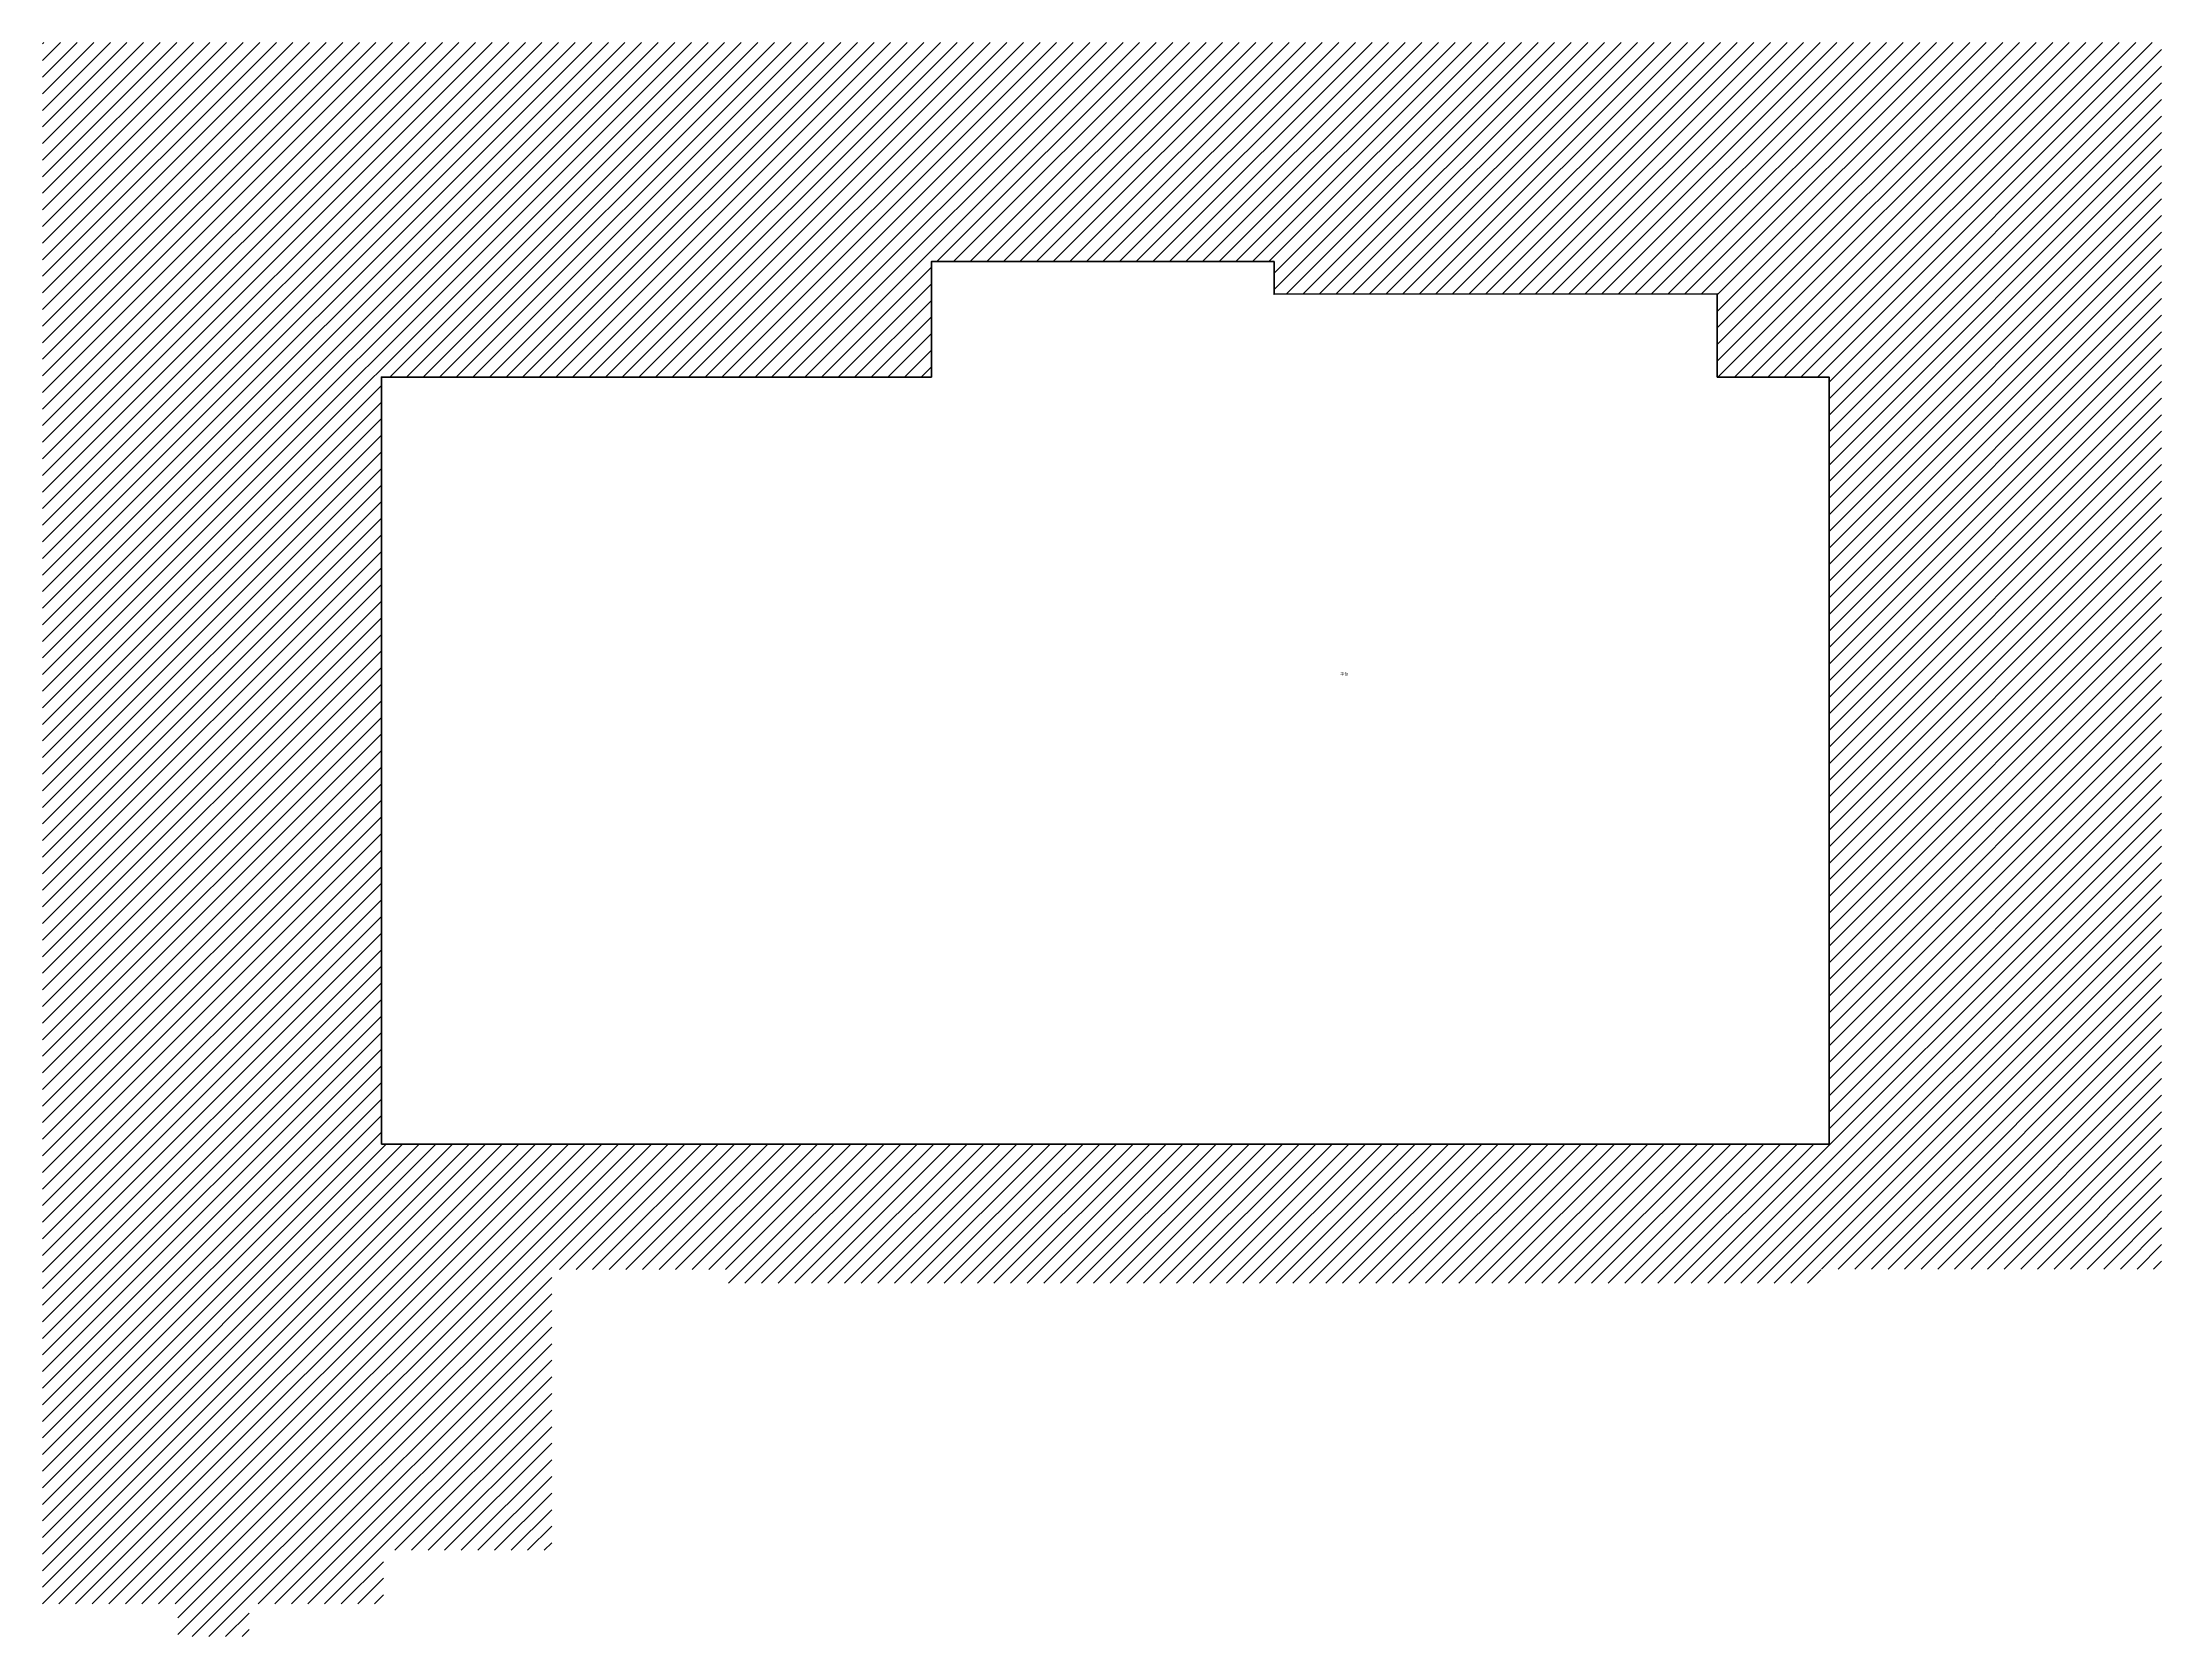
# Model space of a CAD drawing. Header units: millimetres. Extents: x -6028 to 253167, y -4970 to 98364.
# Drawn here: x 138527 to 253167, y 12094 to 98364 of the extents above; entities that cross this region are included whole.
import ezdxf

# ---------------------------------------------------------------- set-up
doc = ezdxf.new("R2010")
doc.units = ezdxf.units.MM
doc.layers.add('2F-I-AR$0$I-SCOPE', color=252, linetype='Continuous', lineweight=35)
doc.layers.add('2F-I-PLAN$0$ID-TEXT-HEADING-3', color=3, linetype='Continuous')
doc.styles.add('2F-I-PLAN$0$Arial', font='ARIALUNI.ttf')

# ---------------------------------------------------------------- blocks, each defined once
blk = doc.blocks.new('2F-I-AR')
at = {"layer": '2F-I-AR$0$I-SCOPE'}
h = blk.add_hatch(dxfattribs=at)
h.set_pattern_fill('ANSI31', color=256, scale=200)
h.set_pattern_definition([(45, (138527.36, 13864.3), (-449.0128, 449.0128), [])])
h.paths.add_polyline_path([(145857.4, 13864.3), (145857.4, 12094.3), (149707.4, 12094.3), (149707.4, 13864.3), (156977.4, 13864.3), (156977.4, 16764.3), (166077.4, 16764.3), (166077.4, 31954.3), (175564.7, 31954.3), (175564.7, 31214.3), (234727.4, 31214.3), (234727.4, 31984.3), (253167.4, 31984.3), (253167.4, 98364.3), (138527.4, 98364.3), (138527.4, 13864.3)])
h.paths.add_polyline_path([(156867.4, 38740.7), (235177.4, 38740.7), (235177.4, 80254.3), (229127.4, 80254.3), (229127.4, 84754.3), (205157.4, 84734.3), (205157.4, 86504.3), (186617.4, 86504.3), (186617.4, 80254.3), (156867.4, 80254.3)], flags=16)
blk.add_lwpolyline([(156867.4, 38740.7), (235177.4, 38740.7), (235177.4, 80254.3), (229127.4, 80254.3), (229127.4, 84754.3), (205157.4, 84734.3), (205157.4, 86504.3), (186617.4, 86504.3), (186617.4, 80254.3), (156867.4, 80254.3)], close=True, dxfattribs=at)
blk = doc.blocks.new('2F-I-PLAN')
at = {"layer": '2F-I-PLAN$0$ID-TEXT-HEADING-3'}
note = blk.add_mtext_dynamic_manual_height_columns('平台\\P', width=151170.17, gutter_width=500, heights=[110, 0], dxfattribs=dict(at, insert=(57067, 64259), char_height=150, attachment_point=1, style='2F-I-PLAN$0$Arial'))

msp = doc.modelspace()

# ---------------------------------------------------------------- block references
msp.add_blockref('2F-I-AR', (0, 0))

# ---------------------------------------------------------------- next in the draw order: block references
msp.add_blockref('2F-I-PLAN', (0, 0))

doc.saveas('drawing.dxf')
